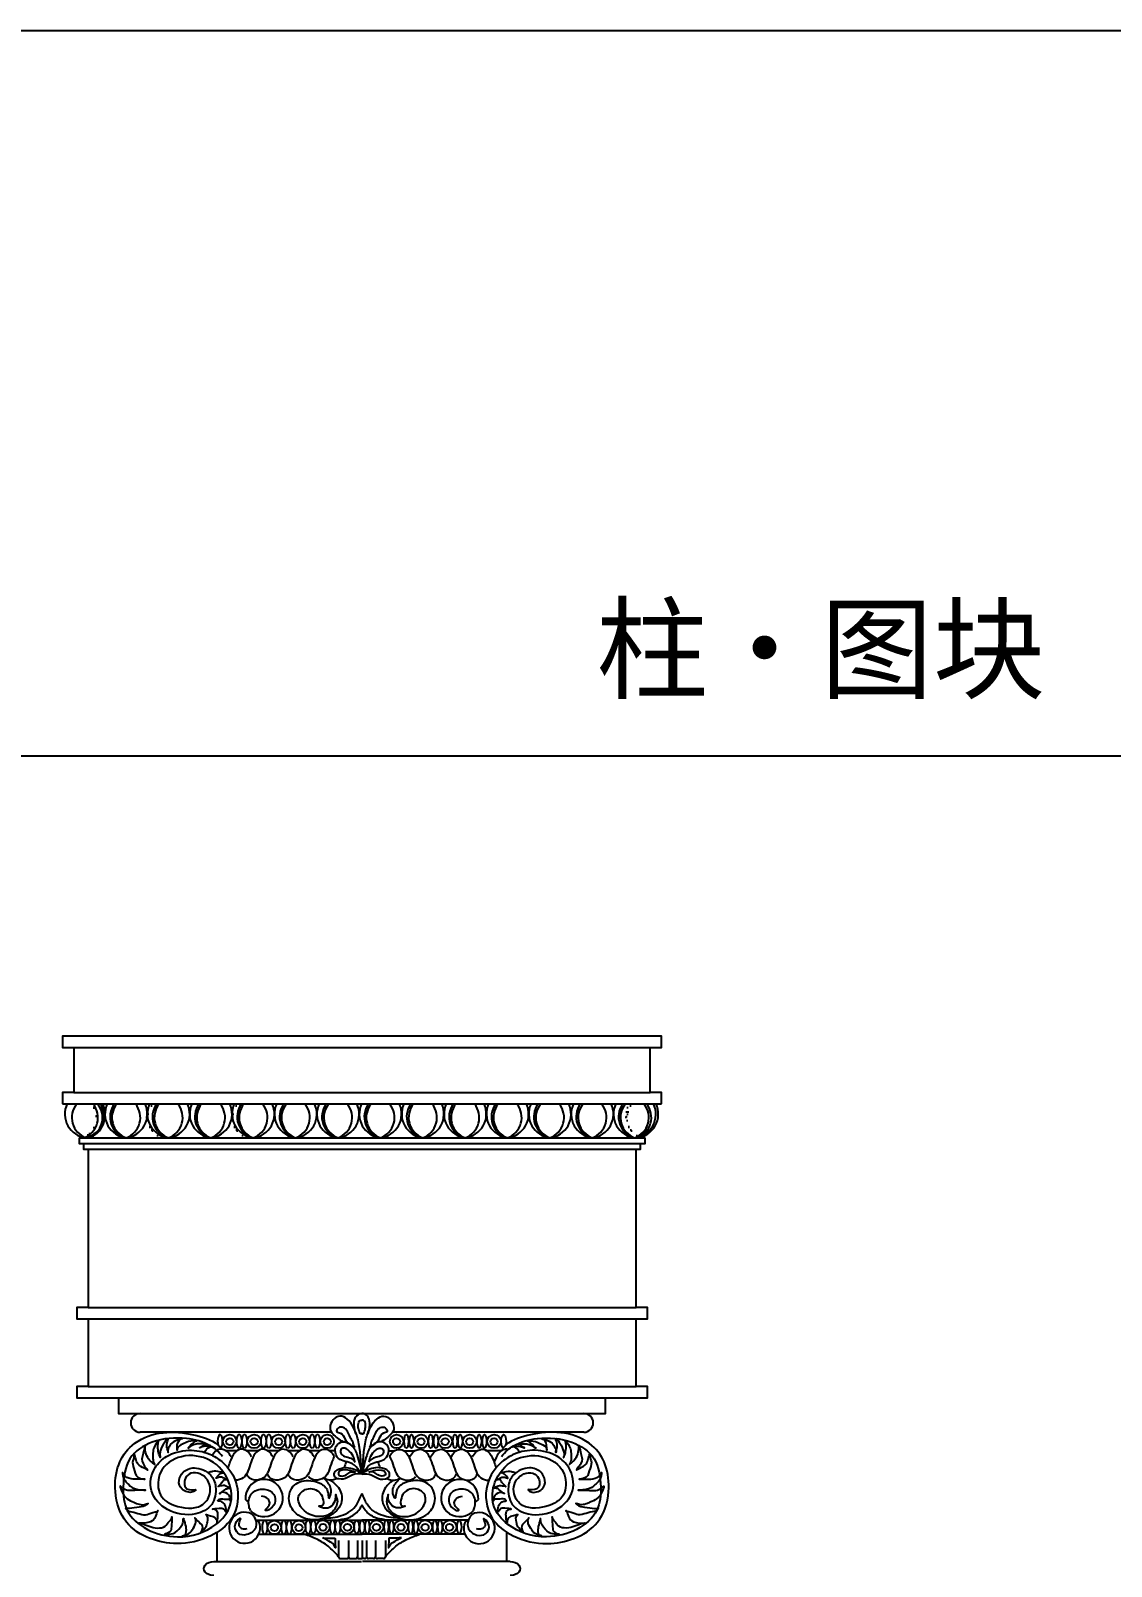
# Model space of a CAD drawing. Extents: x 15151 to 53333, y -36484 to -6005.
# Drawn here: x 33330 to 34477, y -7715 to -6085 of the extents above; entities that cross this region are included whole.
import ezdxf
from ezdxf.enums import TextEntityAlignment as Align

# ---------------------------------------------------------------- set-up
doc = ezdxf.new("R2010")
doc.units = 0
doc.header["$MEASUREMENT"] = 0
doc.layers.get('DEFPOINTS').update_dxf_attribs({"linetype": 'CONTINUOUS'})
for name, color, linetype in [('3', 3, 'CONTINUOUS'), ('4', 4, 'CONTINUOUS'), ('7', 7, 'CONTINUOUS'), ('K', 3, 'CONTINUOUS')]:
    doc.layers.add(name, color=color, linetype=linetype)
doc.styles.add('STYLE2', font='SIMHEI.TTF')

# ---------------------------------------------------------------- blocks, each defined once
blk = doc.blocks.new('A$C1E9A41D6')
at = {"layer": '3'}
h = blk.add_hatch(dxfattribs=at)
h.set_pattern_fill('AR-SAND', color=256, scale=3.6, style=0)
h.set_pattern_definition([(37.5, (17311.2104, -194963.31), (-0.22677609, 6.93656557), [0, -5.472, 0, -6.12, 0, -5.85]), (7.5, (17311.21, -194963.31), (6.37119614, 10.15972583), [0, -2.952, 0, -4.932, 0, -1.89]), (327.5, (17306.7824, -194963.31), (11.2109107, 0.0203726), [0, -1.8, 0, -6.48, 0, -8.46]), (317.5, (17306.782, -194963.31), (10.82205578, 3.15963203), [0, -0.9, 0, -4.248, 0, -4.86])])
h.paths.add_polyline_path([(32.6, 2928), (30.1, 2928, -0.512929), (20.1, 2892, 0.531542)])
h = blk.add_hatch(dxfattribs=at)
h.set_pattern_fill('AR-SAND', color=256, scale=3.6, style=0)
h.set_pattern_definition([(37.5, (17324.918, -194963.31), (-0.22677609, 6.93656557), [0, -5.472, 0, -6.12, 0, -5.85]), (7.5, (17324.918, -194963.31), (6.37119614, 10.15972583), [0, -2.952, 0, -4.932, 0, -1.89]), (327.5, (17320.49, -194963.31), (11.2109107, 0.0203726), [0, -1.8, 0, -6.48, 0, -8.46]), (317.5, (17320.49, -194963.31), (10.82205578, 3.15963203), [0, -0.9, 0, -4.248, 0, -4.86])])
h.paths.add_polyline_path([(27.4, 2892, 0.531542), (39.9, 2928), (37.4, 2928, -0.512929)])
h = blk.add_hatch(dxfattribs=at)
h.set_pattern_fill('AR-SAND', color=256, scale=3.6, style=0)
h.set_pattern_definition([(142.5, (-17230.15, -194963.31), (0.22677609, 6.93656557), [0, -5.472, 0, -6.12, 0, -5.85]), (172.5, (-17230.15, -194963.31), (-6.37119614, 10.15972583), [0, -2.952, 0, -4.932, 0, -1.89]), (212.5, (-17225.722, -194963.31), (-11.2109107, 0.0203726), [0, -1.8, 0, -6.48, 0, -8.46]), (222.5, (-17225.722, -194963.31), (-10.82205578, 3.15963203), [0, -0.9, 0, -4.248, 0, -4.86])])
h.paths.add_polyline_path([(67.4, 2892, -0.531542), (54.8, 2928), (57.4, 2928, 0.512929)])
h = blk.add_hatch(dxfattribs=at)
h.set_pattern_fill('AR-SAND', color=256, scale=3.6, style=0)
h.set_pattern_definition([(142.5, (-17185.1446, -194963.31), (0.22677609, 6.93656557), [0, -5.472, 0, -6.12, 0, -5.85]), (172.5, (-17185.145, -194963.31), (-6.37119614, 10.15972583), [0, -2.952, 0, -4.932, 0, -1.89]), (212.5, (-17180.7166, -194963.31), (-11.2109107, 0.0203726), [0, -1.8, 0, -6.48, 0, -8.46]), (222.5, (-17180.717, -194963.31), (-10.82205578, 3.15963203), [0, -0.9, 0, -4.248, 0, -4.86])])
h.paths.add_polyline_path([(93.4, 2928), (96, 2928, 0.512929), (106, 2892, -0.531542)])
h = blk.add_hatch(dxfattribs=at)
h.set_pattern_fill('AR-SAND', color=256, scale=3.6, style=0)
h.set_pattern_definition([(142.5, (-17140.139, -194963.31), (0.22677609, 6.93656557), [0, -5.472, 0, -6.12, 0, -5.85]), (172.5, (-17140.139, -194963.31), (-6.37119614, 10.15972583), [0, -2.952, 0, -4.932, 0, -1.89]), (212.5, (-17135.711, -194963.31), (-11.2109107, 0.0203726), [0, -1.8, 0, -6.48, 0, -8.46]), (222.5, (-17135.711, -194963.31), (-10.82205578, 3.15963203), [0, -0.9, 0, -4.248, 0, -4.86])])
h.paths.add_polyline_path([(157.4, 2892, -0.531542), (144.8, 2928), (147.4, 2928, 0.512929)])
h = blk.add_hatch(dxfattribs=at)
h.set_pattern_fill('AR-SAND', color=256, scale=3.6, style=0)
h.set_pattern_definition([(142.5, (-17095.134, -194963.31), (0.22677609, 6.93656557), [0, -5.472, 0, -6.12, 0, -5.85]), (172.5, (-17095.134, -194963.31), (-6.37119614, 10.15972583), [0, -2.952, 0, -4.932, 0, -1.89]), (212.5, (-17090.706, -194963.31), (-11.2109107, 0.0203726), [0, -1.8, 0, -6.48, 0, -8.46]), (222.5, (-17090.706, -194963.31), (-10.82205578, 3.15963203), [0, -0.9, 0, -4.248, 0, -4.86])])
h.paths.add_polyline_path([(183.4, 2928), (186, 2928, 0.512929), (196, 2892, -0.531542)])
h = blk.add_hatch(dxfattribs=at)
h.set_pattern_fill('AR-SAND', color=256, scale=3.6, style=0)
h.set_pattern_definition([(142.5, (-17050.1283, -194963.31), (0.22677609, 6.93656557), [0, -5.472, 0, -6.12, 0, -5.85]), (172.5, (-17050.128, -194963.31), (-6.37119614, 10.15972583), [0, -2.952, 0, -4.932, 0, -1.89]), (212.5, (-17045.7, -194963.31), (-11.2109107, 0.0203726), [0, -1.8, 0, -6.48, 0, -8.46]), (222.5, (-17045.7, -194963.31), (-10.82205578, 3.15963203), [0, -0.9, 0, -4.248, 0, -4.86])])
h.paths.add_polyline_path([(247.4, 2892, -0.531542), (234.8, 2928), (237.4, 2928, 0.512929)])
h = blk.add_hatch(dxfattribs=at)
h.set_pattern_fill('AR-SAND', color=256, scale=3.6, style=0)
h.set_pattern_definition([(142.5, (-16960.1174, -194963.31), (0.22677609, 6.93656557), [0, -5.472, 0, -6.12, 0, -5.85]), (172.5, (-16960.117, -194963.31), (-6.37119614, 10.15972583), [0, -2.952, 0, -4.932, 0, -1.89]), (212.5, (-16955.6894, -194963.31), (-11.2109107, 0.0203726), [0, -1.8, 0, -6.48, 0, -8.46]), (222.5, (-16955.689, -194963.31), (-10.82205578, 3.15963203), [0, -0.9, 0, -4.248, 0, -4.86])])
h.paths.add_polyline_path([(337.4, 2892, -0.531542), (324.9, 2928), (327.4, 2928, 0.512929)])
h = blk.add_hatch(dxfattribs=at)
h.set_pattern_fill('AR-SAND', color=256, scale=3.6, style=0)
h.set_pattern_definition([(142.5, (-16870.1066, -194963.31), (0.22677609, 6.93656557), [0, -5.472, 0, -6.12, 0, -5.85]), (172.5, (-16870.107, -194963.31), (-6.37119614, 10.15972583), [0, -2.952, 0, -4.932, 0, -1.89]), (212.5, (-16865.6786, -194963.31), (-11.2109107, 0.0203726), [0, -1.8, 0, -6.48, 0, -8.46]), (222.5, (-16865.679, -194963.31), (-10.82205578, 3.15963203), [0, -0.9, 0, -4.248, 0, -4.86])])
h.paths.add_polyline_path([(427.4, 2892, -0.531542), (414.9, 2928), (417.4, 2928, 0.512929)])
h = blk.add_hatch(dxfattribs=at)
h.set_pattern_fill('AR-SAND', color=256, scale=3.6, style=0)
h.set_pattern_definition([(142.5, (-16780.096, -194963.31), (0.22677609, 6.93656557), [0, -5.472, 0, -6.12, 0, -5.85]), (172.5, (-16780.096, -194963.31), (-6.37119614, 10.15972583), [0, -2.952, 0, -4.932, 0, -1.89]), (212.5, (-16775.668, -194963.31), (-11.2109107, 0.0203726), [0, -1.8, 0, -6.48, 0, -8.46]), (222.5, (-16775.668, -194963.31), (-10.82205578, 3.15963203), [0, -0.9, 0, -4.248, 0, -4.86])])
h.paths.add_polyline_path([(517.5, 2892, -0.531542), (504.9, 2928), (507.4, 2928, 0.512929)])
h = blk.add_hatch(dxfattribs=at)
h.set_pattern_fill('AR-SAND', color=256, scale=3.6, style=0)
h.set_pattern_definition([(142.5, (-16690.085, -194963.31), (0.22677609, 6.93656557), [0, -5.472, 0, -6.12, 0, -5.85]), (172.5, (-16690.085, -194963.31), (-6.37119614, 10.15972583), [0, -2.952, 0, -4.932, 0, -1.89]), (212.5, (-16685.657, -194963.31), (-11.2109107, 0.0203726), [0, -1.8, 0, -6.48, 0, -8.46]), (222.5, (-16685.657, -194963.31), (-10.82205578, 3.15963203), [0, -0.9, 0, -4.248, 0, -4.86])])
h.paths.add_polyline_path([(607.5, 2892, -0.531542), (594.9, 2928), (597.5, 2928, 0.512929)])
h = blk.add_hatch(dxfattribs=at)
h.set_pattern_fill('AR-SAND', color=256, scale=3.6, style=0)
h.set_pattern_definition([(142.5, (-16676.3774, -194963.31), (0.22677609, 6.93656557), [0, -5.472, 0, -6.12, 0, -5.85]), (172.5, (-16676.377, -194963.31), (-6.37119614, 10.15972583), [0, -2.952, 0, -4.932, 0, -1.89]), (212.5, (-16671.9494, -194963.31), (-11.2109107, 0.0203726), [0, -1.8, 0, -6.48, 0, -8.46]), (222.5, (-16671.949, -194963.31), (-10.82205578, 3.15963203), [0, -0.9, 0, -4.248, 0, -4.86])])
h.paths.add_polyline_path([(602.2, 2928), (604.8, 2928, 0.512929), (614.8, 2892, -0.531542)])
for p, q in [((12, 2988), (624, 2988)), ((12, 2940), (624, 2940)), ((0, 2928), (636, 2928)), ((17.4, 2892), (618.6, 2892)), ((22.2, 2886), (617.5, 2886)), ((27, 2880), (612.5, 2880)), ((27, 2712), (609, 2712)), ((27, 2700), (609, 2700)), ((27, 2628), (609, 2628)), ((59.4, 2616), (576.6, 2616)), ((285.3, 2579.4), (82.2, 2579.4)), ((553.5, 2579.4), (350.4, 2579.4)), ((185, 2559.8), (173.4, 2559.8)), ((207.4, 2559.8), (195.2, 2559.8)), ((229.2, 2559.8), (217.7, 2559.8)), ((251.4, 2559.8), (239.5, 2559.8)), ((273.2, 2559.8), (261.6, 2559.8)), ((289.4, 2559.8), (283.4, 2559.8)), ((346.3, 2559.8), (352.3, 2559.8)), ((362.5, 2559.8), (374.1, 2559.8)), ((384.4, 2559.8), (396.3, 2559.8)), ((406.5, 2559.8), (418.1, 2559.8)), ((428.3, 2559.8), (440.5, 2559.8)), ((465.8, 2559.8), (449.1, 2559.8)), ((204.9, 2486.2), (317.9, 2486.2)), ((430.9, 2486.2), (317.9, 2486.2)), ((208.3, 2471.2), (317.9, 2471.2)), ((293.1, 2464.4), (293.1, 2447.3)), ((303.6, 2464.4), (303.6, 2447.3)), ((313, 2464.4), (313, 2447.3)), ((427.2, 2471.2), (317.9, 2471.2)), ((317.9, 2464.4), (317.9, 2445.3)), ((317.9, 2464.4), (317.9, 2445.3)), ((322.8, 2464.4), (322.8, 2447.3)), ((332.1, 2464.4), (332.1, 2447.3)), ((342.7, 2464.4), (342.7, 2447.3)), ((160.4, 2442.2), (317.4, 2442.2)), ((295.1, 2445.3), (301.6, 2445.3)), ((305.6, 2445.3), (311, 2445.3)), ((315, 2445.3), (317.9, 2445.3)), ((320.7, 2445.3), (317.9, 2445.3)), ((475.4, 2442.2), (318.3, 2442.2)), ((330.1, 2445.3), (324.8, 2445.3)), ((340.7, 2445.3), (334.2, 2445.3))]:
    blk.add_line(p, q, dxfattribs=at)
for centre, radius in [((177.4, 2569.7), 7.24), ((203.3, 2569.7), 7.24), ((229.2, 2569.7), 7.24), ((254.9, 2569.7), 7.24), ((280.9, 2569.7), 7.24), ((354.7, 2569.7), 7.24), ((380.7, 2569.7), 7.24), ((406.3, 2569.7), 7.24), ((432.3, 2569.7), 7.24), ((458.2, 2569.7), 7.24), ((177.5, 2569.5), 3.75), ((203.4, 2569.5), 3.75), ((229.4, 2569.5), 3.75), ((255, 2569.5), 3.75), ((281, 2569.5), 3.75), ((354.6, 2569.5), 3.75), ((380.6, 2569.5), 3.75), ((406.2, 2569.5), 3.75), ((432.2, 2569.5), 3.75), ((458.1, 2569.5), 3.75), ((224.8, 2478.4), 7.24), ((224.9, 2478.2), 3.75), ((250.8, 2478.4), 7.24), ((250.9, 2478.2), 3.75), ((276.4, 2478.8), 7.24), ((276.5, 2478.5), 3.75), ((302.3, 2478.8), 7.24), ((302.5, 2478.5), 3.75), ((333.4, 2478.8), 7.24), ((333.3, 2478.5), 3.75), ((359.4, 2478.8), 7.24), ((359.3, 2478.5), 3.75), ((385, 2478.8), 7.24), ((384.9, 2478.5), 3.75), ((411, 2478.8), 7.24), ((410.9, 2478.5), 3.75)]:
    blk.add_circle(centre, radius, dxfattribs=at)
for centre, radius, start, end in [((32.7, 2913.6), 23, 141.239, 249.8574), ((19.5, 2917.3), 25.4, 276.6015, 24.9938), ((14.5, 2913.6), 23, 290.1426, 38.761), ((21.5, 2914.2), 23, 284.7457, 36.7158), ((19.4, 2913.6), 23, 290.1426, 38.761), ((70.3, 2917.3), 25.4, 155.0062, 263.3985), ((73.3, 2914.2), 23, 143.2842, 255.2543), ((75.3, 2913.6), 23, 141.239, 249.8574), ((59.5, 2913.6), 23, 290.1426, 38.761), ((64.5, 2917.3), 25.4, 276.6015, 24.9938), ((115.3, 2917.3), 25.4, 155.0062, 263.3985), ((118.3, 2914.2), 23, 143.2842, 255.2543), ((120.3, 2913.6), 23, 141.239, 249.8574), ((109.5, 2917.3), 25.4, 276.6015, 24.9938), ((104.5, 2913.6), 23, 290.1426, 38.761), ((160.3, 2917.3), 25.4, 155.0062, 263.3985), ((163.3, 2914.2), 23, 143.2842, 255.2543), ((165.3, 2913.6), 23, 141.239, 249.8574), ((149.5, 2913.6), 23, 290.1426, 38.761), ((154.5, 2917.3), 25.4, 276.6015, 24.9938), ((205.3, 2917.3), 25.4, 155.0062, 263.3985), ((208.3, 2914.2), 23, 143.2842, 255.2543), ((210.3, 2913.6), 23, 141.239, 249.8574), ((194.5, 2913.6), 23, 290.1426, 38.761), ((199.5, 2917.3), 25.4, 276.6015, 24.9938), ((250.3, 2917.3), 25.4, 155.0062, 263.3985), ((253.3, 2914.2), 23, 143.2842, 255.2543), ((255.3, 2913.6), 23, 141.239, 249.8574), ((244.5, 2917.3), 25.4, 276.6015, 24.9938), ((239.5, 2913.6), 23, 290.1426, 38.761), ((295.4, 2917.3), 25.4, 155.0062, 263.3985), ((298.3, 2914.2), 23, 143.2842, 255.2543), ((300.4, 2913.6), 23, 141.239, 249.8574), ((284.5, 2913.6), 23, 290.1426, 38.761), ((289.5, 2917.3), 25.4, 276.6015, 24.9938), ((340.4, 2917.3), 25.4, 155.0062, 263.3985), ((343.3, 2914.2), 23, 143.2842, 255.2543), ((345.4, 2913.6), 23, 141.239, 249.8574), ((334.5, 2917.3), 25.4, 276.6015, 24.9938), ((329.5, 2913.6), 23, 290.1426, 38.761), ((385.4, 2917.3), 25.4, 155.0062, 263.3985), ((388.3, 2914.2), 23, 143.2842, 255.2543), ((390.4, 2913.6), 23, 141.239, 249.8574), ((374.5, 2913.6), 23, 290.1426, 38.761), ((379.5, 2917.3), 25.4, 276.6015, 24.9938), ((430.4, 2917.3), 25.4, 155.0062, 263.3985), ((433.3, 2914.2), 23, 143.2842, 255.2543), ((435.4, 2913.6), 23, 141.239, 249.8574), ((424.5, 2917.3), 25.4, 276.6015, 24.9938), ((419.5, 2913.6), 23, 290.1426, 38.761), ((475.4, 2917.3), 25.4, 155.0062, 263.3985), ((478.3, 2914.2), 23, 143.2842, 255.2543), ((480.4, 2913.6), 23, 141.239, 249.8574), ((469.5, 2917.3), 25.4, 276.6015, 24.9938), ((464.5, 2913.6), 23, 290.1426, 38.761), ((520.4, 2917.3), 25.4, 155.0062, 263.3985), ((523.3, 2914.2), 23, 143.2842, 255.2543), ((525.4, 2913.6), 23, 141.239, 249.8574), ((509.5, 2913.6), 23, 290.1426, 38.761), ((514.5, 2917.3), 25.4, 276.6015, 24.9938), ((565.4, 2917.3), 25.4, 155.0062, 263.3985), ((568.3, 2914.2), 23, 143.2842, 255.2543), ((570.4, 2913.6), 23, 141.239, 249.8574), ((554.5, 2913.6), 23, 290.1426, 38.761), ((559.5, 2917.3), 25.4, 276.6015, 24.9938), ((610.4, 2917.3), 25.4, 155.0062, 263.3985), ((613.3, 2914.2), 23, 143.2842, 255.2543), ((615.4, 2913.6), 23, 141.239, 249.8574), ((604.5, 2917.3), 25.4, 276.6015, 24.9938), ((599.5, 2913.6), 23, 290.1426, 38.761), ((602.2, 2913.6), 23, 290.1426, 38.761), ((214, 2509.6), 19.8, 222.4063, 184.2473), ((421.7, 2509.6), 19.8, 355.7527, 317.5937), ((193.2, 2478), 16.5, 62.3846, 24.2256), ((442.4, 2477.6), 16.5, 155.7744, 117.6154), ((295.1, 2447.3), 2.01, 180, 270), ((301.6, 2447.3), 2.01, 270, 0), ((305.6, 2447.3), 2.01, 180, 270), ((311, 2447.3), 2.01, 270, 0), ((315, 2447.3), 2.01, 180, 270), ((320.7, 2447.3), 2.01, 270, 0), ((324.8, 2447.3), 2.01, 180, 270), ((330.1, 2447.3), 2.01, 270, 0), ((334.2, 2447.3), 2.01, 180, 270), ((340.7, 2447.3), 2.01, 270, 0)]:
    blk.add_arc(centre, radius, start, end, dxfattribs=at)
for centre, start_param, end_param in [((167.2, 2569.8), 3.397608, 8.434978), ((317.8, 2478.8), -0.014828, 3.156421)]:
    blk.add_ellipse(centre, major_axis=(0, 7.14), ratio=0.368687, start_param=start_param, end_param=end_param, dxfattribs=at)
for centre in [(187.5, 2569.8), (193.1, 2569.8), (213.4, 2569.8), (219, 2569.8), (239.1, 2569.8), (244.7, 2569.8), (265, 2569.8), (270.6, 2569.8), (214.7, 2478.5), (234.9, 2478.5), (240.5, 2478.5), (260.6, 2478.8), (266.2, 2478.8), (286.5, 2478.8), (292.1, 2478.8), (312.2, 2478.8)]:
    blk.add_ellipse(centre, major_axis=(0, -7.14), ratio=0.368687, dxfattribs=at)
at = {"layer": '3', "extrusion": (0, 0, -1)}
for centre in [(365, 2569.8), (370.5, 2569.8), (390.8, 2569.8), (396.4, 2569.8), (416.6, 2569.8), (422.2, 2569.8), (442.4, 2569.8), (448, 2569.8), (323.5, 2478.8), (343.7, 2478.8), (349.2, 2478.8), (369.5, 2478.8), (375.1, 2478.8), (395.3, 2478.8), (400.8, 2478.8), (421.1, 2478.8)]:
    blk.add_ellipse(centre, major_axis=(0, -7.14), ratio=0.368687, dxfattribs=at)
for centre, start_param, end_param in [((468.3, 2569.8), 3.355279, 8.470569), ((317.9, 2478.8), -0.014828, 3.156421)]:
    blk.add_ellipse(centre, major_axis=(0, 7.14), ratio=0.368687, start_param=start_param, end_param=end_param, dxfattribs=at)
at = {"layer": '3'}
for points, knots in [([(317.9, 2535), (316.9, 2548), (315.6, 2567), (310.4, 2582.8), (303.5, 2593.1), (294.4, 2598.3), (285.9, 2592.8), (282.9, 2583), (286.3, 2577.2), (293.6, 2571.8), (298, 2569.2)], [0, 0, 0, 0, 58.517708, 85.557554, 102.400352, 114.600489, 127.353508, 141.365772, 159.992517, 181.778585, 181.778585, 181.778585, 181.778585]), ([(311, 2578.1), (310.4, 2581), (309.1, 2586.5), (309.6, 2595), (314.2, 2598.7), (317, 2599.3), (317.8, 2599.3)], [0, 0, 0, 0, 13.614234, 26.772806, 35.013174, 38.496497, 38.496497, 38.496497, 38.496497]), ([(317.9, 2577.2), (317.6, 2579), (316.7, 2576.1), (314.3, 2581.7), (313.4, 2587), (314.7, 2592), (317.1, 2592.4), (317.8, 2592.4)], [0, 0, 0, 0, 8.07962, 18.320953, 26.69946, 34.358167, 37.045773, 37.045773, 37.045773, 37.045773]), ([(324.5, 2578.1), (325.2, 2581), (326.5, 2586.5), (326, 2595), (321.3, 2598.7), (318.6, 2599.3), (317.8, 2599.3)], [0, 0, 0, 0, 13.614234, 26.772806, 35.013174, 38.496497, 38.496497, 38.496497, 38.496497]), ([(317.8, 2577.2), (318.2, 2579), (318.9, 2576.1), (321.2, 2581.7), (322.2, 2587), (320.8, 2592), (318.4, 2592.4), (317.8, 2592.4)], [0, 0, 0, 0, 8.07962, 18.320953, 26.69946, 34.358167, 37.045773, 37.045773, 37.045773, 37.045773]), ([(317.9, 2535), (318.8, 2548), (320.2, 2567), (325.2, 2582.8), (332.1, 2593.1), (341.1, 2598.3), (349.7, 2592.8), (352.7, 2583), (349.5, 2577.2), (342.1, 2571.8), (337.8, 2569.2)], [0, 0, 0, 0, 58.517708, 85.557554, 102.400352, 114.600489, 127.353508, 141.365772, 159.992517, 181.778585, 181.778585, 181.778585, 181.778585]), ([(169.9, 2553.6), (165.5, 2559.1), (153.8, 2568.3), (127.9, 2574.9), (96.5, 2572.2), (67.9, 2554.1), (63.1, 2522.4), (66.7, 2484.7), (115.4, 2461.1), (161.6, 2476.3), (181.1, 2501), (178.5, 2529.4), (159, 2552.6), (126.6, 2557.5), (101.4, 2541.1), (100, 2512.7), (117.7, 2499.7), (146.1, 2496.5), (159.3, 2514.8), (154.1, 2535.1), (130.8, 2539.1), (127.3, 2519.3), (136.4, 2517.8), (141.5, 2518.7), (141.6, 2518.3), (141.7, 2518.2)], [0, 0, 0, 0, 26.045766, 73.219824, 140.405161, 195.915937, 250.504115, 297.102201, 401.948359, 473.499986, 520.987952, 566.74408, 624.886083, 682.022856, 733.926058, 773.554279, 816.020473, 864.161342, 891.910163, 928.603008, 961.694584, 985.576498, 1004.121123, 1006.952886, 1007.712216, 1007.712216, 1007.712216, 1007.712216]), ([(178.8, 2553.2), (177.7, 2555.3), (175.2, 2559.8), (165.5, 2562.9), (161, 2558.3), (158.9, 2554.9)], [0, 0, 0, 0, 10.322667, 22.546179, 38.63921, 38.63921, 38.63921, 38.63921]), ([(200.6, 2553.2), (199.5, 2555.3), (197.1, 2559.8), (184.8, 2563.7), (178.7, 2552), (176.2, 2543.6), (175.5, 2541.6)], [0, 0, 0, 0, 4.6452, 10.145781, 21.89352, 25.909131, 25.909131, 25.909131, 25.909131]), ([(223.1, 2553.2), (222, 2555.3), (219.5, 2559.8), (207.3, 2563.7), (198.6, 2547.2), (196, 2531.5), (186.3, 2528.5), (183.2, 2528.6)], [0, 0, 0, 0, 4.6452, 10.145781, 21.89352, 34.538768, 40.405849, 40.405849, 40.405849, 40.405849]), ([(288.5, 2553.9), (287.5, 2555.7), (285, 2559.8), (273.1, 2563.7), (264.4, 2547.2), (261.7, 2531.3), (249.3, 2527.7), (243.3, 2529.7), (241.4, 2531.8), (240.9, 2532.3)], [1.151597, 1.151597, 1.151597, 1.151597, 10.322667, 22.546179, 48.652268, 76.752818, 90.762128, 100.191215, 103.483055, 103.483055, 103.483055, 103.483055]), ([(347.2, 2553.9), (348.2, 2555.7), (350.7, 2559.8), (362.7, 2563.7), (371.3, 2547.2), (374, 2531.3), (386.4, 2527.7), (392.4, 2529.7), (394.4, 2531.8), (394.9, 2532.3)], [1.151597, 1.151597, 1.151597, 1.151597, 10.322667, 22.546179, 48.652268, 76.752818, 90.762128, 100.191215, 103.483055, 103.483055, 103.483055, 103.483055]), ([(412.7, 2553.2), (413.8, 2555.3), (416.2, 2559.8), (428.4, 2563.7), (437.1, 2547.2), (439.8, 2531.5), (449.5, 2528.5), (452.5, 2528.6)], [0, 0, 0, 0, 4.6452, 10.145781, 21.89352, 34.538768, 40.405849, 40.405849, 40.405849, 40.405849]), ([(435.1, 2553.2), (436.2, 2555.3), (438.7, 2559.8), (450.9, 2563.7), (457, 2552), (459.6, 2543.6), (460.2, 2541.6)], [0, 0, 0, 0, 4.6452, 10.145781, 21.89352, 25.909131, 25.909131, 25.909131, 25.909131]), ([(465.9, 2553.6), (470.2, 2559.1), (481.9, 2568.3), (507.8, 2574.9), (539.3, 2572.2), (567.8, 2554.1), (572.6, 2522.4), (569.1, 2484.7), (520.4, 2461.1), (474.1, 2476.3), (454.6, 2501), (457.2, 2529.4), (476.7, 2552.6), (509.1, 2557.5), (534.4, 2541.1), (535.7, 2512.7), (518, 2499.7), (489.6, 2496.5), (476.4, 2514.8), (481.6, 2535.1), (504.9, 2539.1), (508.5, 2519.3), (499.3, 2517.8), (494.3, 2518.7), (494.1, 2518.3), (494.1, 2518.2)], [0, 0, 0, 0, 26.045766, 73.219824, 140.405161, 195.915937, 250.504115, 297.102201, 401.948359, 473.499986, 520.987952, 566.74408, 624.886083, 682.022856, 733.926058, 773.554279, 816.020473, 864.161342, 891.910163, 928.603008, 961.694584, 985.576498, 1004.121123, 1006.952886, 1007.712216, 1007.712216, 1007.712216, 1007.712216]), ([(473.1, 2561), (471.9, 2561.3), (464.7, 2562), (460.4, 2553.8), (458.1, 2547.1), (458, 2546.8)], [17.283861, 17.283861, 17.283861, 17.283861, 22.546179, 48.652268, 50.259503, 50.259503, 50.259503, 50.259503]), ([(288.5, 2553.9), (287.5, 2552), (283.8, 2543.1), (281.8, 2531.3), (269.4, 2527.7), (263.4, 2529.7), (261.4, 2531.8), (260.9, 2532.3)], [40.186483, 40.186483, 40.186483, 40.186483, 48.652268, 76.752818, 90.762128, 100.191215, 103.483055, 103.483055, 103.483055, 103.483055]), ([(301, 2548.2), (301, 2548.1), (300.2, 2545.9), (299.6, 2543.8), (298.9, 2541.8)], [48.283623, 48.283623, 48.283623, 48.283623, 48.652268, 57.33219, 57.33219, 57.33219, 57.33219]), ([(334.7, 2548.2), (334.7, 2548.1), (335.5, 2545.9), (336.2, 2543.8), (336.8, 2541.8)], [48.283623, 48.283623, 48.283623, 48.283623, 48.652268, 57.33219, 57.33219, 57.33219, 57.33219]), ([(347.2, 2553.9), (348.3, 2552), (351.9, 2543.1), (353.9, 2531.3), (366.3, 2527.7), (372.4, 2529.7), (374.3, 2531.8), (374.8, 2532.3)], [40.186483, 40.186483, 40.186483, 40.186483, 48.652268, 76.752818, 90.762128, 100.191215, 103.483055, 103.483055, 103.483055, 103.483055]), ([(291.4, 2530.4), (289.1, 2529.1), (284, 2527.9), (279.1, 2529.5), (277.4, 2530.9), (277.3, 2531)], [78.812644, 78.812644, 78.812644, 78.812644, 90.762128, 100.191215, 100.668764, 100.668764, 100.668764, 100.668764]), ([(344.3, 2530.4), (346.6, 2529.1), (351.7, 2527.9), (356.7, 2529.5), (358.3, 2530.9), (358.4, 2531)], [78.812644, 78.812644, 78.812644, 78.812644, 90.762128, 100.191215, 100.668764, 100.668764, 100.668764, 100.668764]), ([(277.8, 2488.2), (284, 2488.6), (297.3, 2489.5), (310.3, 2498.3), (314.2, 2506), (317.9, 2514.5)], [0, 0, 0, 0, 27.690165, 60.204339, 68.529066, 68.529066, 68.529066, 68.529066]), ([(357.9, 2488.2), (351.8, 2488.6), (338.4, 2489.5), (325.5, 2498.3), (321.5, 2506), (317.9, 2514.5)], [0, 0, 0, 0, 27.690165, 60.204339, 68.529066, 68.529066, 68.529066, 68.529066]), ([(197.5, 2506.2), (197, 2506.2), (195.6, 2506), (194.8, 2507.3), (194.3, 2508.2)], [0, 0, 0, 0, 1.788146, 5.115479, 5.115479, 5.115479, 5.115479]), ([(293.4, 2486.5), (297.5, 2487.1), (306, 2488.5), (314.4, 2495.5), (317.2, 2500.9), (317.9, 2502.3)], [0, 0, 0, 0, 18.059342, 38.483728, 45.592839, 45.592839, 45.592839, 45.592839]), ([(342.3, 2486.5), (338.3, 2487.1), (329.7, 2488.5), (321.3, 2495.5), (318.5, 2500.9), (317.9, 2502.3)], [0, 0, 0, 0, 18.059342, 38.483728, 45.592839, 45.592839, 45.592839, 45.592839]), ([(438.2, 2506.2), (438.7, 2506.2), (440.1, 2506), (440.9, 2507.3), (441.5, 2508.2)], [0, 0, 0, 0, 1.788146, 5.115479, 5.115479, 5.115479, 5.115479]), ([(205.2, 2485.3), (205.5, 2485.5), (206.6, 2486), (207.6, 2485.3), (208.3, 2484.7)], [0, 0, 0, 0, 1.788146, 5.115479, 5.115479, 5.115479, 5.115479]), ([(430.5, 2485), (430.1, 2485.1), (429, 2485.7), (428, 2484.9), (427.4, 2484.4)], [0, 0, 0, 0, 1.788146, 5.115479, 5.115479, 5.115479, 5.115479])]:
    blk.add_open_spline(points, degree=3, knots=knots, dxfattribs=at)
for points in [[(308.2, 2569.2), (305.3, 2574.3), (297.9, 2584.6), (292.9, 2584), (291.1, 2579.9), (295.2, 2578.5), (299.8, 2572.3), (310, 2563.3)], [(327.5, 2569.2), (330.3, 2574.3), (337.7, 2584.6), (342.6, 2584), (344.5, 2579.9), (340.6, 2578.5), (335.9, 2572.3), (325.7, 2563.3)], [(150.7, 2558.1), (152.1, 2560.5), (157.6, 2564), (157.8, 2564), (153.8, 2564.5), (146.4, 2563.1), (145.5, 2562.8), (146.7, 2563.6), (150, 2565.9), (152.1, 2566.9), (147.6, 2567.1), (135.5, 2564.3), (133.4, 2562.6), (133.6, 2562.6), (135.3, 2564.7), (139.8, 2568.8), (141.9, 2570.2), (142.4, 2570.2), (139.1, 2570.2), (130.3, 2568.3), (124.1, 2565), (121.5, 2560.7), (121.5, 2560.5), (121.5, 2562.6), (124.6, 2571.6), (126, 2572.8), (126.5, 2572.8), (121.5, 2570.9), (112, 2561.4), (111.8, 2560.7), (112, 2558.1), (112, 2558.3), (111.1, 2561.9), (110.6, 2566.9), (112, 2572.1), (112, 2572.3), (108.4, 2568.8), (103.7, 2559.3), (103.5, 2553.8), (103.7, 2552.6), (103.5, 2553.1), (102.3, 2556.2), (101.1, 2562.4), (101.8, 2569.7), (102, 2570.7), (101.3, 2570), (95.9, 2557.1), (95.9, 2551.2), (97.1, 2546.2), (97.5, 2545.3), (96.8, 2545.8), (92.3, 2549.8), (88.7, 2556.2), (87.6, 2564.5), (87.6, 2565.2), (86.4, 2560.9), (84.7, 2554.1), (85.4, 2546.2), (89.7, 2539.6), (89.5, 2539.8), (86.6, 2541.3), (80, 2545.8), (77.6, 2551.2), (75.9, 2556.4), (75.7, 2556.7), (75.7, 2556), (74.3, 2547.4), (76.4, 2538.6), (82.8, 2530.3), (87.3, 2529.6), (86.4, 2529.6), (77.3, 2529.6), (68.3, 2531.5), (64.1, 2536), (63.6, 2536.7), (63.6, 2535.3), (70.2, 2523.9), (80, 2518.7), (87.8, 2518), (87.3, 2518), (80, 2518), (66.2, 2518.5), (62.2, 2521.6), (61.4, 2522.3), (62.4, 2517.3), (75.7, 2505.2), (89, 2503.3), (90.9, 2503.8), (89.7, 2502.8), (81.4, 2500), (70.9, 2498.6), (68.1, 2498.6), (66.9, 2498.6), (67.1, 2498.1), (73.5, 2495), (89.7, 2492.1), (98.2, 2494.8), (101.1, 2495.9), (101.1, 2496.2), (99.7, 2492.9), (95.2, 2485.5), (82.8, 2482.9), (80.9, 2482.9), (82.1, 2482.7), (91.8, 2479.6), (108.9, 2479.8), (113.2, 2484.8), (115.8, 2489.3), (115.8, 2489.5), (115.8, 2488.1), (115.3, 2477.4), (112.2, 2472.5), (108.7, 2471.3), (108.9, 2471.3), (117.2, 2472), (125.1, 2478.6), (127.7, 2483.1), (128.1, 2487.4), (128.1, 2487.6), (129.6, 2483.4), (131, 2476), (128.1, 2469.1), (127.2, 2469.1), (131.7, 2470.8), (137.6, 2475.8), (141.2, 2482.7), (140.7, 2488.1), (140.5, 2488.4), (141.9, 2486.9), (146.2, 2482.7), (147.9, 2475.5), (146.9, 2473.4), (147.4, 2473.9), (152.4, 2479.1), (153.8, 2484.1), (152.6, 2491.7), (152.4, 2491.9), (154.5, 2491.4), (161.1, 2489.3), (163.8, 2484.1), (163.8, 2483.6), (164.2, 2484.8), (164.7, 2488.8), (164.2, 2495.5), (159.7, 2497.8), (159.5, 2497.8), (163.8, 2498.6), (170.2, 2498.3), (172.8, 2495.7), (173.5, 2494.8), (173.5, 2495), (173.5, 2497.8), (171.4, 2503.5), (165.4, 2506.4), (164.7, 2506.6), (164.9, 2507.1), (171.6, 2508.5), (175.6, 2508.5), (178.2, 2507.1), (178.2, 2506.9), (177.5, 2509.9), (174.9, 2514), (167.3, 2514.9), (166.6, 2514.4), (167.6, 2514.9), (173.3, 2519.2), (177.1, 2519.9), (177.8, 2519.9), (176.8, 2520.6), (170.4, 2522.8), (167.6, 2522.5), (165.4, 2522), (165.2, 2521.8), (166.8, 2523.5), (169.7, 2527), (174, 2529.4), (174.7, 2529.2), (174.4, 2529.2), (170.6, 2531.1), (164.5, 2531.1), (163, 2530.8), (163.3, 2531.3), (167.6, 2535.8), (169.5, 2536.3), (170.4, 2536.3), (167.6, 2537.2), (159.2, 2537.7), (155.2, 2536.7)], [(244.9, 2553.2), (240.9, 2558.8), (233.1, 2561.3), (221.9, 2547.9), (213.4, 2531.1), (204.4, 2528.6), (198.5, 2530.8), (196.9, 2532.3)], [(267, 2553.2), (263, 2558.8), (255.2, 2561.3), (244, 2547.9), (235.6, 2531.1), (226.5, 2528.6), (220.6, 2530.8), (219, 2532.3)], [(317.9, 2535), (312.8, 2554.9), (306.9, 2565.5), (297.6, 2569.2), (290.5, 2564.8), (292.7, 2551.8), (307.9, 2545.9), (314.7, 2539.1), (317.9, 2535)], [(310.4, 2548.4), (308.5, 2554), (303.2, 2560.5), (299.5, 2562.4), (296.1, 2561.7), (295.5, 2557.1), (299.5, 2553.7), (306, 2551.8), (310.7, 2547.8)], [(308.2, 2569.2), (308.5, 2566.7), (310, 2563.3)], [(317.9, 2535), (322.9, 2554.9), (328.8, 2565.5), (338.1, 2569.2), (345.2, 2564.8), (343, 2551.8), (327.9, 2545.9), (321, 2539.1), (317.9, 2535)], [(325.4, 2548.4), (327.2, 2554), (332.5, 2560.5), (336.2, 2562.4), (339.6, 2561.7), (340.3, 2557.1), (336.2, 2553.7), (329.7, 2551.8), (325.1, 2547.8)], [(327.5, 2569.2), (327.2, 2566.7), (325.7, 2563.3)], [(368.7, 2553.2), (372.7, 2558.8), (380.5, 2561.3), (391.7, 2547.9), (400.2, 2531.1), (409.2, 2528.6), (415.1, 2530.8), (416.7, 2532.3)], [(390.8, 2553.2), (394.9, 2558.8), (402.7, 2561.3), (413.9, 2547.9), (422.3, 2531.1), (431.3, 2528.6), (437.3, 2530.8), (438.8, 2532.3)], [(485, 2558.1), (483.6, 2560.5), (478.1, 2564), (477.9, 2564), (481.9, 2564.5), (489.3, 2563.1), (490.3, 2562.8), (489.1, 2563.6), (485.7, 2565.9), (483.6, 2566.9), (488.1, 2567.1), (500.2, 2564.3), (502.4, 2562.6), (502.1, 2562.6), (500.5, 2564.7), (495.9, 2568.8), (493.8, 2570.2), (493.3, 2570.2), (496.7, 2570.2), (505.4, 2568.3), (511.6, 2565), (514.2, 2560.7), (514.2, 2560.5), (514.2, 2562.6), (511.1, 2571.6), (509.7, 2572.8), (509.2, 2572.8), (514.2, 2570.9), (523.7, 2561.4), (524, 2560.7), (523.7, 2558.1), (523.7, 2558.3), (524.7, 2561.9), (525.1, 2566.9), (523.7, 2572.1), (523.7, 2572.3), (527.3, 2568.8), (532, 2559.3), (532.3, 2553.8), (532, 2552.6), (532.3, 2553.1), (533.5, 2556.2), (534.6, 2562.4), (533.9, 2569.7), (533.7, 2570.7), (534.4, 2570), (539.9, 2557.1), (539.9, 2551.2), (538.7, 2546.2), (538.2, 2545.3), (538.9, 2545.8), (543.4, 2549.8), (547, 2556.2), (548.2, 2564.5), (548.2, 2565.2), (549.4, 2560.9), (551, 2554.1), (550.3, 2546.2), (546, 2539.6), (546.3, 2539.8), (549.1, 2541.3), (555.8, 2545.8), (558.1, 2551.2), (559.8, 2556.4), (560, 2556.7), (560, 2556), (561.5, 2547.4), (559.3, 2538.6), (552.9, 2530.3), (548.4, 2529.6), (549.4, 2529.6), (558.4, 2529.6), (567.4, 2531.5), (571.7, 2536), (572.2, 2536.7), (572.2, 2535.3), (565.5, 2523.9), (555.8, 2518.7), (547.9, 2518), (548.4, 2518), (555.8, 2518), (569.5, 2518.5), (573.6, 2521.6), (574.3, 2522.3), (573.3, 2517.3), (560, 2505.2), (546.7, 2503.3), (544.9, 2503.8), (546, 2502.8), (554.3, 2500), (564.8, 2498.6), (567.6, 2498.6), (568.8, 2498.6), (568.6, 2498.1), (562.2, 2495), (546, 2492.1), (537.5, 2494.8), (534.6, 2495.9), (534.6, 2496.2), (536.1, 2492.9), (540.6, 2485.5), (552.9, 2482.9), (554.8, 2482.9), (553.6, 2482.7), (543.9, 2479.6), (526.8, 2479.8), (522.5, 2484.8), (519.9, 2489.3), (519.9, 2489.5), (519.9, 2488.1), (520.4, 2477.4), (523.5, 2472.5), (527, 2471.3), (526.8, 2471.3), (518.5, 2472), (510.7, 2478.6), (508.1, 2483.1), (507.6, 2487.4), (507.6, 2487.6), (506.2, 2483.4), (504.7, 2476), (507.6, 2469.1), (508.5, 2469.1), (504, 2470.8), (498.1, 2475.8), (494.5, 2482.7), (495, 2488.1), (495.2, 2488.4), (493.8, 2486.9), (489.5, 2482.7), (487.9, 2475.5), (488.8, 2473.4), (488.4, 2473.9), (483.4, 2479.1), (481.9, 2484.1), (483.1, 2491.7), (483.4, 2491.9), (481.2, 2491.4), (474.6, 2489.3), (472, 2484.1), (472, 2483.6), (471.5, 2484.8), (471, 2488.8), (471.5, 2495.5), (476, 2497.8), (476.2, 2497.8), (472, 2498.6), (465.6, 2498.3), (463, 2495.7), (462.2, 2494.8), (462.2, 2495), (462.2, 2497.8), (464.4, 2503.5), (470.3, 2506.4), (471, 2506.6), (470.8, 2507.1), (464.1, 2508.5), (460.1, 2508.5), (457.5, 2507.1), (457.5, 2506.9), (458.2, 2509.9), (460.8, 2514), (468.4, 2514.9), (469.1, 2514.4), (468.2, 2514.9), (462.5, 2519.2), (458.7, 2519.9), (458, 2519.9), (458.9, 2520.6), (465.3, 2522.8), (468.2, 2522.5), (470.3, 2522), (470.5, 2521.8), (468.9, 2523.5), (466, 2527), (461.8, 2529.4), (461.1, 2529.2), (461.3, 2529.2), (465.1, 2531.1), (471.3, 2531.1), (472.7, 2530.8), (472.4, 2531.3), (468.2, 2535.8), (466.3, 2536.3), (465.3, 2536.3), (468.2, 2537.2), (476.5, 2537.7), (480.5, 2536.7)], [(196.9, 2532.3), (196, 2534), (195.6, 2535.4)], [(219, 2532.3), (218.1, 2534), (217.7, 2535.4)], [(240.9, 2532.3), (239.9, 2534), (239.5, 2535.4)], [(284.2, 2528.6), (292.8, 2520.8), (296.2, 2505.8), (285.3, 2491.6), (250, 2491.5), (240.4, 2506.9), (246.1, 2523.3), (263.5, 2528), (274.9, 2524.5), (281.8, 2514.7), (282.8, 2509.3), (284.9, 2514.3), (284.5, 2520.8), (277.3, 2531)], [(317.9, 2535), (313, 2538.6), (297.7, 2541.6), (293, 2540.1), (288.7, 2536.4), (289.2, 2532.1), (293.2, 2529.8), (302.5, 2531.3), (308, 2534.3), (317.9, 2535)], [(310.5, 2537.1), (303, 2539.1), (293, 2536.4), (293, 2534.6), (295.5, 2533.1), (301, 2534.1), (305.3, 2537.1), (311, 2537.1)], [(317.9, 2535), (322.7, 2538.6), (338, 2541.6), (342.8, 2540.1), (347, 2536.4), (346.5, 2532.1), (342.5, 2529.8), (333.2, 2531.3), (327.7, 2534.3), (317.9, 2535)], [(325.2, 2537.1), (332.7, 2539.1), (342.8, 2536.4), (342.8, 2534.6), (340.3, 2533.1), (334.7, 2534.1), (330.5, 2537.1), (324.7, 2537.1)], [(351.5, 2528.6), (342.9, 2520.8), (339.6, 2505.8), (350.4, 2491.6), (385.8, 2491.5), (395.3, 2506.9), (389.6, 2523.3), (372.3, 2528), (360.9, 2524.5), (354, 2514.7), (353, 2509.3), (350.8, 2514.3), (351.2, 2520.8), (358.4, 2531)], [(394.9, 2532.3), (395.8, 2534), (396.2, 2535.4)], [(416.7, 2532.3), (417.6, 2534), (418, 2535.4)], [(438.8, 2532.3), (439.8, 2534), (440.1, 2535.4)], [(199.4, 2496.3), (197.9, 2500.8), (200.3, 2513.7), (214.1, 2518.9), (224.2, 2513.2), (225.2, 2504), (218.8, 2497.2), (215.7, 2496.2), (215.4, 2496.2), (218.4, 2500.7), (219.7, 2505.5), (217.4, 2509.2), (211.1, 2511.6)], [(276.9, 2505.2), (274.5, 2513.4), (261.1, 2519.5), (250.6, 2511.3), (255, 2497.6), (271.3, 2489.9), (286.6, 2495), (291.7, 2505.9), (290.5, 2511.7), (290, 2513.4), (290, 2512), (289.3, 2506.6), (284, 2500.1), (275, 2499.8), (272.5, 2500.8), (272, 2501), (273, 2501), (276.4, 2502.5), (276.9, 2504), (276.9, 2505.2)], [(358.8, 2505.2), (361.3, 2513.4), (374.6, 2519.5), (385.1, 2511.3), (380.7, 2497.6), (364.4, 2489.9), (349.1, 2495), (344, 2505.9), (345.2, 2511.7), (345.7, 2513.4), (345.7, 2512), (346.4, 2506.6), (351.8, 2500.1), (360.8, 2499.8), (363.2, 2500.8), (363.7, 2501), (362.7, 2501), (359.3, 2502.5), (358.8, 2504), (358.8, 2505.2)], [(436.3, 2496.3), (437.8, 2500.8), (435.5, 2513.7), (421.6, 2518.9), (411.5, 2513.2), (410.5, 2504), (416.9, 2497.2), (420, 2496.2), (420.3, 2496.2), (417.3, 2500.7), (416, 2505.5), (418.3, 2509.2), (424.6, 2511.6)], [(200.9, 2492.6), (203.3, 2489.5), (205.2, 2478.7), (195.7, 2470.7), (186.2, 2472.2), (182.9, 2479.2), (185.9, 2486.3), (188.1, 2488), (188.3, 2488.1), (187.3, 2483.7), (187.6, 2479.6), (190.4, 2477.3), (196.1, 2477.2)], [(434.8, 2492.2), (432.3, 2489.1), (430.5, 2478.3), (439.9, 2470.3), (449.4, 2471.9), (452.8, 2478.8), (449.7, 2486), (447.6, 2487.6), (447.4, 2487.7), (448.4, 2483.3), (448.1, 2479.2), (445.2, 2477), (439.6, 2476.9)], [(293.1, 2447.3), (281.8, 2458.4), (269.8, 2465.9), (256.6, 2471.2)], [(275.8, 2467.4), (287.5, 2467.1), (289.4, 2466.7), (289.4, 2466.3), (289.7, 2457.7), (289.7, 2456.6), (289, 2458.1), (284.5, 2462.9), (276.2, 2467.4)], [(342.7, 2447.3), (353.9, 2458.4), (365.9, 2465.9), (379.1, 2471.2)], [(359.9, 2467.4), (348.2, 2467.1), (346.4, 2466.7), (346.4, 2466.3), (346, 2457.7), (346, 2456.6), (346.7, 2458.1), (351.3, 2462.9), (359.5, 2467.4)]]:
    blk.add_spline(points, degree=3, dxfattribs=at)
for points in [[(317.8, 2577.2), (317.8, 2577.3), (317.8, 2577.5), (317.9, 2577.6)], [(317.9, 2577.2), (317.9, 2577.3), (317.9, 2577.5), (317.9, 2577.6)]]:
    blk.add_open_spline(points, degree=3, dxfattribs=at)
at = {"layer": '4'}
for p, q in [((164.1, 2442.5), (164.1, 2473.3)), ((471.7, 2442.5), (471.7, 2473.3))]:
    blk.add_line(p, q, dxfattribs=at)
for points in [[(636, 2928), (636, 2940), (624, 2940), (624, 2988), (636, 2988), (636, 3000), (318, 3000), (0, 3000), (0, 2988), (12, 2988), (12, 2940), (0, 2940), (0, 2928)], [(17.4, 2892), (17.4, 2886), (22.2, 2886), (22.2, 2880), (27, 2880), (27, 2712), (15, 2712), (15, 2700), (27, 2700), (27, 2628), (15, 2628), (15, 2616), (59.4, 2616), (59.4, 2599.3), (318, 2599.3), (576.6, 2599.3), (576.6, 2616), (621, 2616), (621, 2628), (609, 2628), (609, 2700), (621, 2700), (621, 2712), (609, 2712), (609, 2880), (613.8, 2880), (613.8, 2886), (618.6, 2886), (618.6, 2892)]]:
    blk.add_lwpolyline(points, dxfattribs=at)
for centre, radius, start, end in [((27.7, 2917.3), 25.4, 155.0062, 263.3985), ((607.2, 2917.3), 25.4, 276.6015, 24.9938), ((82.2, 2589.4), 9.95, 90, 270), ((553.5, 2589.4), 9.95, 270, 90)]:
    blk.add_arc(centre, radius, start, end, dxfattribs=at)
at = {"layer": '4', "extrusion": (0, 0, -1)}
for centre, major_axis in [((160.4, 2434.7), (-10.6, 0)), ((475.4, 2434.7), (10.6, 0))]:
    blk.add_ellipse(centre, major_axis=major_axis, ratio=0.704225, start_param=4.712389, end_param=7.853982, dxfattribs=at)
at = {"layer": '7'}
for points in [[(141.7, 2518.2), (140.6, 2517.4), (136.7, 2514.2), (124.6, 2518), (122.5, 2528.4), (127.4, 2538.3), (140.9, 2543.9), (158.1, 2536.2), (164.1, 2520.7), (160.6, 2500.2), (138.1, 2489.6), (111, 2493.7), (90.2, 2515.6), (95, 2540.8), (111.6, 2556.5), (133.3, 2561.9), (154.4, 2558.3), (173.5, 2546.1), (189.4, 2523.2), (184.4, 2487.2), (155.9, 2466.4), (124.5, 2458.7), (90.9, 2465.4), (63.9, 2482.5), (54, 2513.7), (57.1, 2545), (73.3, 2568.6), (102.7, 2581.1), (133.9, 2578.7), (156.5, 2572.4), (165.3, 2566), (168.8, 2561.9)], [(494.1, 2518.2), (495.1, 2517.4), (499, 2514.2), (511.1, 2518), (513.3, 2528.4), (508.4, 2538.3), (494.8, 2543.9), (477.7, 2536.2), (471.6, 2520.7), (475.2, 2500.2), (497.6, 2489.6), (524.7, 2493.7), (545.5, 2515.6), (540.7, 2540.8), (524.1, 2556.5), (502.4, 2561.9), (481.4, 2558.3), (462.3, 2546.1), (446.3, 2523.2), (451.3, 2487.2), (479.8, 2466.4), (511.3, 2458.7), (544.9, 2465.4), (571.9, 2482.5), (581.7, 2513.7), (578.6, 2545), (562.5, 2568.6), (533, 2581.1), (501.9, 2578.7), (479.2, 2572.4), (470.5, 2566), (466.9, 2561.9)]]:
    blk.add_open_spline(points, degree=3, knots=[0, 0, 0, 0, 6.777777, 25.577008, 44.638363, 63.279601, 85.87465, 115.327042, 138.565558, 169.549083, 202.040574, 252.291479, 296.91385, 338.88842, 366.976962, 408.2333, 446.027088, 471.157688, 520.557147, 581.992564, 631.896296, 695.003154, 742.495208, 796.073498, 856.294171, 904.870114, 948.094542, 1001.837559, 1056.980086, 1104.032319, 1114.158367, 1114.158367, 1114.158367, 1114.158367], dxfattribs=at)

msp = doc.modelspace()

# ---------------------------------------------------------------- linework, layer by layer
at = {"layer": 'DEFPOINTS'}
msp.add_lwpolyline([(30481.2, -15989.7), (37866.2, -15989.7), (37866.2, -6084.7), (30481.2, -6084.7)], close=True, dxfattribs=at)
at = {"layer": 'K', "color": 2}
msp.add_line((30971.2, -6854.7), (37341.2, -6854.7), dxfattribs=at)

# ---------------------------------------------------------------- block references
at = {"layer": '3'}
msp.add_blockref('A$C1E9A41D6', (33363.8, -10152.2), dxfattribs=at)

# ---------------------------------------------------------------- texts
at = {"layer": 'K', "color": 3, "style": 'STYLE2'}
msp.add_text('柱·图块', height=87.5, dxfattribs=at).set_placement((34168.8, -6784.7), align=Align.CENTER)

doc.saveas('drawing.dxf')
